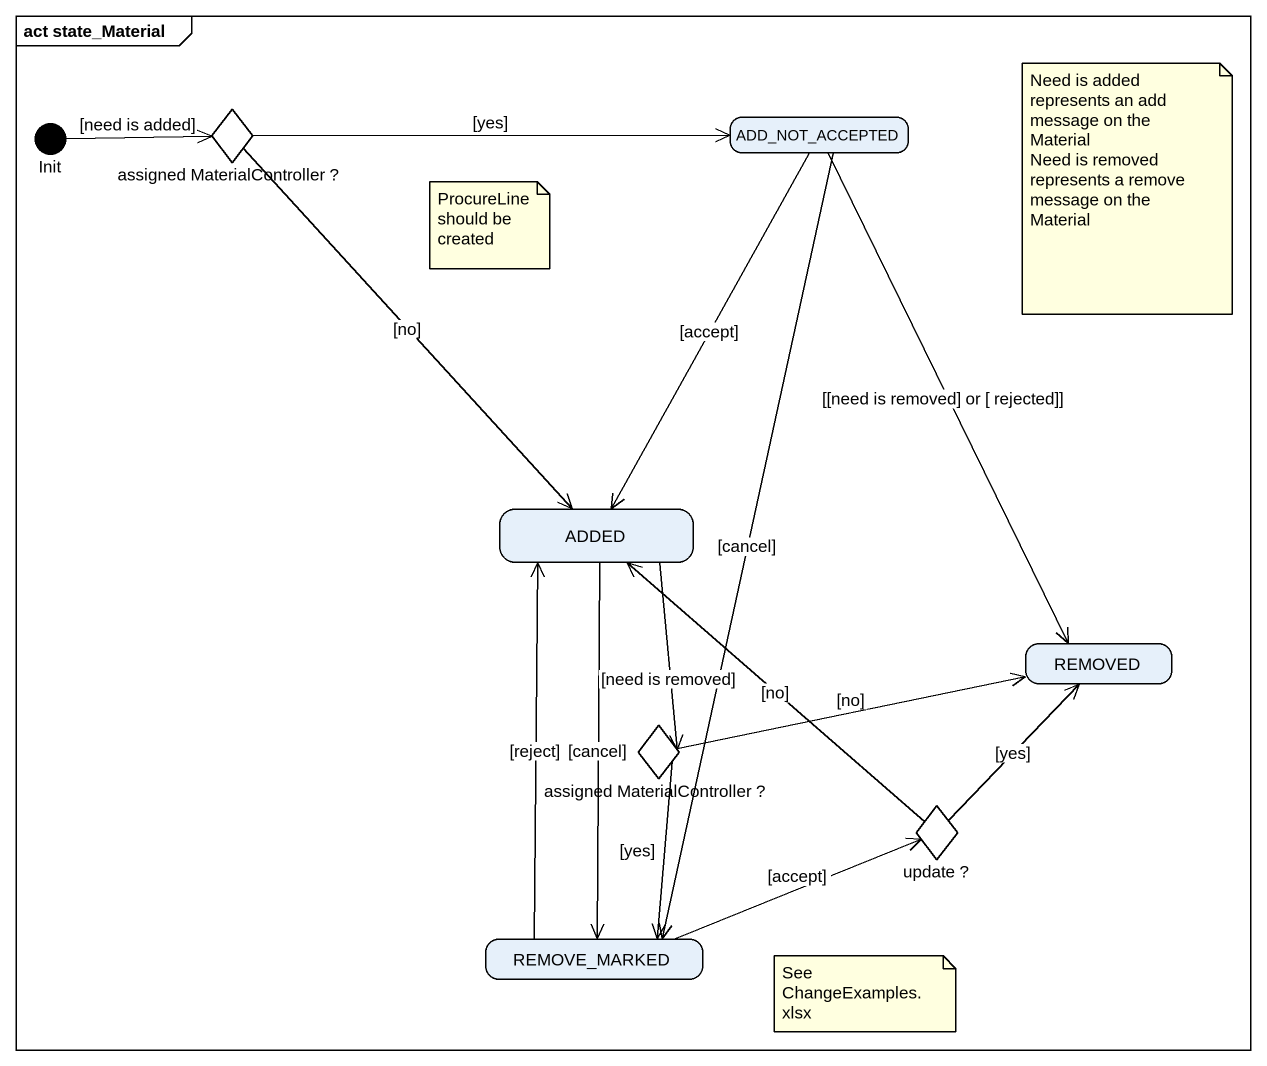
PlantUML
@startuml
mainframe act state_Material
hide empty description
state Init <<start>>
state "assigned MaterialController ?" as assigned_MaterialController <<choice>>
state ADD_NOT_ACCEPTED
state ADDED
state REMOVED
state "assigned MaterialController ?" as assigned_MaterialController_2 <<choice>>
state "update ?" as update <<choice>>
state REMOVE_MARKED
Init -right-> assigned_MaterialController : [need is added]
assigned_MaterialController -right-> ADD_NOT_ACCEPTED : [yes]
assigned_MaterialController --> ADDED : [no]
ADD_NOT_ACCEPTED --> ADDED : [accept]
ADD_NOT_ACCEPTED --> REMOVED : ~[~[need is removed] or [ rejected]]
ADD_NOT_ACCEPTED --> REMOVE_MARKED : [cancel]
ADDED --> assigned_MaterialController_2 : [need is removed]
ADDED --> REMOVE_MARKED : [cancel]
assigned_MaterialController_2 -right-> REMOVED : [no]
assigned_MaterialController_2 --> REMOVE_MARKED : [yes]
update -up-> ADDED : [no]
update -up-> REMOVED : [yes]
REMOVE_MARKED -up-> ADDED : [reject]
REMOVE_MARKED -right-> update : [accept]
note as N1
  Need is added
  represents an add message on the Material
  Need is removed
  represents a remove message on the Material
end note
note as N2
  ProcureLine
  should be
  created
end note
note as N3
  See ChangeExamples.xlsx
end note
@enduml
